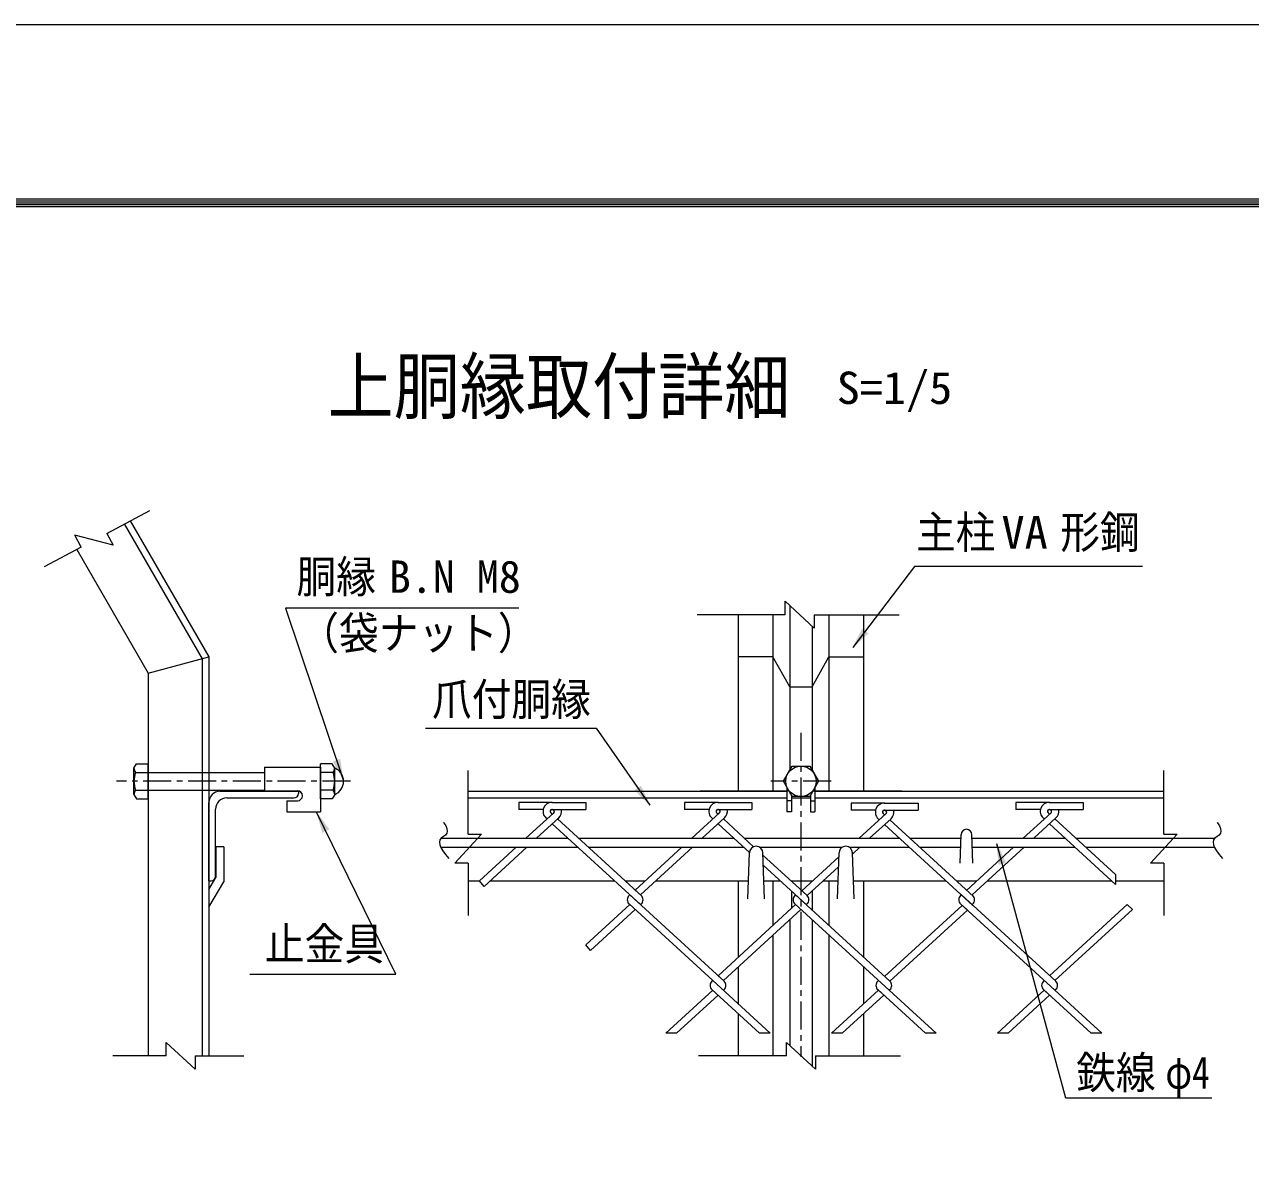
# Model space of a CAD drawing. Units: millimetres, scale not verified, with parts at other scales. Extents: x -4455 to 4455, y -3150 to 3150.
# Drawn here: x 1313 to 2956, y 1611 to 3150 of the extents above; entities that cross this region are included whole.
import ezdxf
from ezdxf.enums import TextEntityAlignment as Align

# ---------------------------------------------------------------- set-up
doc = ezdxf.new("R2010")
doc.units = ezdxf.units.MM
doc.header["$LTSCALE"] = 30
doc.linetypes.add('DASHED', pattern=[7.5, 6, -1.5])
doc.linetypes.add('USER1', pattern=[2, 1.25, -0.25, 0.25, -0.25])
doc.layers.add('0-4_7詳細', color=7, linetype='Continuous', lineweight=18)
doc.layers.add('0-E_D-TTL', color=7, linetype='Continuous', lineweight=9)
doc.styles.add('ＭＳ ゴシック', font='')
doc.styles.get('ＭＳ ゴシック').set_extended_font_data('MS Gothic')

msp = doc.modelspace()

# ---------------------------------------------------------------- linework, layer by layer
at = {"layer": '0-4_7詳細', "color": 4}
for p, q in [((1423.6, 2468.61), (1481.14, 2499.42)), ((1389.42, 2450.31), (1380.93, 2466.17)), ((1432.1, 2452.74), (1380.93, 2466.17)), ((1423.6, 2468.61), (1432.1, 2452.74)), ((1389.42, 2450.31), (1339.55, 2423.61)), ((2370.94, 2341.57), (2332.17, 2377.57)), ((2332.17, 2359.57), (2332.17, 2377.57)), ((2332.17, 2359.57), (2214.36, 2359.57)), ((2370.94, 2359.57), (2484.88, 2359.57)), ((2370.94, 2359.57), (2370.94, 2341.57)), ((1907.71, 2065.56), (1907.71, 2151.14)), ((2839.51, 2065.56), (2839.51, 2151.14)), ((1925.71, 2065.56), (1889.71, 2026.78)), ((1907.71, 2065.56), (1925.71, 2065.56)), ((2857.51, 2065.56), (2821.51, 2026.78)), ((2839.51, 2065.56), (2857.51, 2065.56)), ((1907.71, 2026.78), (1889.71, 2026.78)), ((1907.71, 2026.78), (1907.71, 1956.59)), ((2839.51, 2026.78), (2821.51, 2026.78)), ((2839.51, 2026.78), (2839.51, 1956.59)), ((1541.98, 1750.69), (1503.2, 1786.69)), ((1503.2, 1768.69), (1503.2, 1786.69)), ((2372.81, 1750.69), (2334.03, 1786.69)), ((2334.03, 1768.69), (2334.03, 1786.69)), ((1503.2, 1768.69), (1431.64, 1768.69)), ((1541.98, 1768.69), (1607.25, 1768.69)), ((1541.98, 1768.69), (1541.98, 1750.69)), ((2334.03, 1768.69), (2216.23, 1768.69)), ((2372.81, 1768.69), (2486.75, 1768.69)), ((2372.81, 1768.69), (2372.81, 1750.69))]:
    msp.add_line(p, q, dxfattribs=at)
at = {"layer": '0-4_7詳細', "lineweight": 9}
for p, q in [((1447.03, 2481.15), (1551.21, 2300.71)), ((1454.97, 2485.4), (1560.21, 2303.12)), ((1383.53, 2447.15), (1479.21, 2281.42)), ((2338.42, 2371.77), (2338.42, 2151.23)), ((2269.42, 2359.57), (2269.42, 2123.12)), ((2315.92, 2359.57), (2315.92, 2123.12)), ((2390.92, 2359.57), (2390.92, 2123.12)), ((2437.42, 2359.57), (2437.42, 2123.12)), ((2368.42, 2343.91), (2368.42, 2151.23)), ((1479.21, 2281.42), (1560.21, 2303.12)), ((1551.21, 2300.71), (1551.21, 1768.69)), ((1560.21, 2303.12), (1560.21, 1768.69)), ((2368.42, 2263.16), (2390.92, 2303.12)), ((2390.92, 2303.12), (2437.42, 2303.12)), ((1479.21, 2281.42), (1479.21, 1768.69)), ((2338.42, 2263.16), (2368.42, 2263.16)), ((1460.01, 2154.23), (1463.34, 2159.99)), ((1460.01, 2118.71), (1460.01, 2154.23)), ((1463.34, 2159.99), (1479.21, 2159.99)), ((1479.21, 2112.95), (1479.21, 2159.99)), ((1634.64, 2155.43), (1709.64, 2155.43)), ((1634.64, 2155.43), (1634.64, 2123.93)), ((1709.64, 2112.95), (1709.64, 2159.99)), ((1709.64, 2155.43), (1709.64, 2095.43)), ((1728.84, 2118.71), (1728.84, 2154.23)), ((1462.07, 2148.47), (1479.21, 2148.47)), ((1560.21, 2148.47), (1634.64, 2148.47)), ((1726.78, 2148.47), (1709.64, 2148.47)), ((1460.01, 2118.71), (1463.34, 2112.95)), ((1462.07, 2124.47), (1479.21, 2124.47)), ((1560.21, 2124.47), (1634.64, 2124.47)), ((1575.21, 2123.12), (1680.21, 2123.12)), ((1634.64, 2123.93), (1678.89, 2123.93)), ((1680.21, 2123.12), (1680.21, 2120.12)), ((1726.78, 2124.47), (1709.64, 2124.47)), ((1728.84, 2118.71), (1725.52, 2112.95)), ((1907.71, 2123.12), (2334.67, 2123.12)), ((2334.67, 2123.12), (2218.42, 2123.12)), ((2334.67, 2123.12), (2243.92, 2123.12)), ((2334.67, 2128.21), (2334.67, 2095.43)), ((2337.14, 2123.93), (2334.67, 2123.93)), ((2369.7, 2123.93), (2372.17, 2123.93)), ((2372.17, 2128.21), (2372.17, 2095.43)), ((2372.17, 2123.12), (2839.51, 2123.12)), ((2462.92, 2123.12), (2372.17, 2123.12)), ((2488.42, 2123.12), (2372.17, 2123.12)), ((1463.34, 2112.95), (1479.21, 2112.95)), ((1560.21, 2003.12), (1560.21, 2108.12)), ((1584.21, 2114.12), (1674.21, 2114.12)), ((1664.64, 2110.43), (1678.89, 2110.43)), ((1664.64, 2110.43), (1664.64, 2095.43)), ((1725.52, 2112.95), (1709.64, 2112.95)), ((1907.71, 2114.12), (2334.67, 2114.12)), ((2340.67, 2110.43), (2334.67, 2110.43)), ((2340.67, 2114.12), (2366.17, 2114.12)), ((2366.17, 2117.82), (2366.17, 2095.43)), ((2366.17, 2110.43), (2372.17, 2110.43)), ((2372.17, 2114.12), (2839.51, 2114.12)), ((1569.21, 2009.12), (1569.21, 2099.12)), ((1664.64, 2095.43), (1709.64, 2095.43)), ((2366.17, 2095.43), (2372.17, 2095.43)), ((1871.36, 2060.12), (2041.52, 2060.12)), ((2055.73, 2060.12), (2263.55, 2060.12)), ((2277.76, 2060.12), (2485.57, 2060.12)), ((2499.78, 2060.12), (2567.77, 2060.12)), ((2566.55, 2026.82), (2567.95, 2065.01)), ((2583.75, 2026.82), (2582.35, 2065.01)), ((2582.53, 2060.12), (2707.6, 2060.12)), ((2721.81, 2060.12), (2907.71, 2060.12)), ((1580.29, 2048.78), (1580.29, 2001.96)), ((1870.82, 2048.12), (2054.61, 2048.12)), ((2068.82, 2048.12), (2276.64, 2048.12)), ((2282.17, 1978.97), (2284.42, 2040.47)), ((2298.16, 2048.12), (2408.68, 2048.12)), ((2304.67, 1978.97), (2302.42, 2040.47)), ((2402.17, 1978.97), (2404.42, 2040.47)), ((2418.16, 2048.12), (2498.67, 2048.12)), ((2424.67, 1978.97), (2422.42, 2040.47)), ((2512.88, 2048.12), (2567.33, 2048.12)), ((2582.97, 2048.12), (2720.7, 2048.12)), ((2734.91, 2048.12), (2907.17, 2048.12)), ((1560.21, 1991.55), (1569.79, 2007.78)), ((1560.21, 2003.12), (1563.21, 2003.12)), ((1560.21, 1967.94), (1580.29, 2001.96)), ((1907.71, 2003.12), (1922.82, 2003.12)), ((1937.03, 2003.12), (2103.72, 2003.12)), ((2117.93, 2003.12), (2144.85, 2003.12)), ((2159.06, 2003.12), (2283.05, 2003.12)), ((2269.42, 2003.12), (2269.42, 1900.79)), ((2303.79, 2003.12), (2325.75, 2003.12)), ((2315.92, 2003.12), (2315.92, 1943.4)), ((2339.96, 2003.12), (2369.02, 2003.12)), ((2340.56, 1989.55), (2340.56, 1965.98)), ((2368.42, 1989.55), (2368.42, 1964.02)), ((2383.23, 2003.12), (2403.05, 2003.12)), ((2390.92, 2003.12), (2390.92, 1943.4)), ((2423.79, 2003.12), (2547.78, 2003.12)), ((2437.42, 2003.12), (2437.42, 1900.79)), ((2561.99, 2003.12), (2588.91, 2003.12)), ((2603.12, 2003.12), (2769.81, 2003.12)), ((2774.91, 2003.12), (2839.51, 2003.12)), ((2338.42, 1951), (2338.42, 1782.62)), ((2368.42, 1951), (2368.42, 1754.76)), ((2315.92, 1930.38), (2315.92, 1768.69)), ((2390.92, 1930.38), (2390.92, 1768.69)), ((2269.42, 1887.77), (2269.42, 1838.27)), ((2437.42, 1887.77), (2437.42, 1838.27)), ((2269.42, 1825.25), (2269.42, 1768.69)), ((2437.42, 1825.25), (2437.42, 1768.69))]:
    msp.add_line(p, q, dxfattribs=at)
at = {"layer": '0-4_7詳細', "color": 1, "linetype": 'USER1'}
for p, q in [((2353.42, 2201.48), (2353.42, 1767.55)), ((1749.9, 2136.47), (1436.61, 2136.47)), ((2393.72, 2136.47), (2313.07, 2136.47))]:
    msp.add_line(p, q, dxfattribs=at)
at = {"layer": '0-4_7詳細', "color": 3, "linetype": 'DASHED'}
for p, q in [((1479.21, 2148.47), (1560.21, 2148.47)), ((1479.21, 2124.47), (1560.21, 2124.47))]:
    msp.add_line(p, q, dxfattribs=at)
at = {"layer": '0-4_7詳細', "color": 3}
for p, q in [((2020.81, 2108.17), (1975.38, 2108.17)), ((1975.38, 2108.17), (1975.38, 2098.57)), ((2019.94, 2108.17), (2065.38, 2108.17)), ((2065.38, 2108.17), (2065.38, 2098.57)), ((2242.84, 2108.17), (2197.41, 2108.17)), ((2197.41, 2108.17), (2197.41, 2098.57)), ((2241.97, 2108.17), (2287.41, 2108.17)), ((2287.41, 2108.17), (2287.41, 2098.57)), ((2465.94, 2107.19), (2420.5, 2107.19)), ((2420.5, 2107.19), (2420.5, 2097.59)), ((2465.07, 2107.19), (2510.5, 2107.19)), ((2510.5, 2107.19), (2510.5, 2097.59)), ((2641.46, 2108.17), (2641.46, 2098.57)), ((2686.9, 2108.17), (2641.46, 2108.17)), ((2686.03, 2108.17), (2731.46, 2108.17)), ((2731.46, 2108.17), (2731.46, 2098.57)), ((2008.18, 2098.57), (1975.38, 2098.57)), ((2022.44, 2094.4), (1985.03, 2060.12)), ((2028.92, 2087.32), (1999.24, 2060.12)), ((2013.27, 2086), (2011.84, 2087.32)), ((2020.38, 2092.51), (2018.32, 2094.4)), ((2019.94, 2098.57), (2065.38, 2098.57)), ((2020.81, 2098.57), (2019.94, 2098.57)), ((2020.38, 2092.51), (2022.43, 2094.4)), ((2230.21, 2098.57), (2197.41, 2098.57)), ((2244.46, 2094.4), (2207.06, 2060.12)), ((2250.95, 2087.32), (2221.26, 2060.12)), ((2235.3, 2086), (2233.86, 2087.32)), ((2242.41, 2092.51), (2240.35, 2094.4)), ((2242.84, 2098.57), (2241.97, 2098.57)), ((2241.97, 2098.57), (2287.41, 2098.57)), ((2290.08, 2048.83), (2249.51, 2086)), ((2453.31, 2097.59), (2420.5, 2097.59)), ((2467.56, 2093.42), (2431.22, 2060.12)), ((2474.05, 2086.34), (2445.43, 2060.12)), ((2458.4, 2085.02), (2456.96, 2086.34)), ((2465.5, 2091.53), (2463.45, 2093.42)), ((2465.07, 2097.59), (2510.5, 2097.59)), ((2465.94, 2097.59), (2465.07, 2097.59)), ((2674.27, 2098.57), (2641.46, 2098.57)), ((2688.52, 2094.4), (2651.11, 2060.12)), ((2695, 2087.32), (2665.32, 2060.12)), ((2679.36, 2086), (2677.92, 2087.32)), ((2686.46, 2092.51), (2684.4, 2094.4)), ((2686.03, 2098.57), (2731.46, 2098.57)), ((2686.9, 2098.57), (2686.03, 2098.57)), ((2774.91, 2011.46), (2693.57, 2086)), ((2284.43, 2040.98), (2242.41, 2079.49)), ((2583.62, 1970.27), (2465.5, 2078.51)), ((2584.69, 1982.31), (2472.61, 2085.02)), ((2774.91, 1998.44), (2686.46, 2079.49)), ((1971.93, 2048.12), (1922.82, 2003.12)), ((1986.14, 2048.12), (1928.93, 1995.69)), ((2193.96, 2048.12), (2131.39, 1990.79)), ((2208.17, 2048.12), (2138.5, 1984.28)), ((2361.6, 1983.3), (2302.53, 2037.42)), ((2432.34, 2048.12), (2422.47, 2039.08)), ((2638.02, 2048.12), (2575.45, 1990.79)), ((2652.23, 2048.12), (2582.55, 1984.28)), ((2404.23, 2035.39), (2354.49, 1989.81)), ((2403.74, 2021.91), (2361.6, 1983.3)), ((2774.91, 2011.46), (2774.91, 1998.44)), ((1928.93, 1995.69), (1922.82, 2003.12)), ((2139.57, 1983.3), (2131.39, 1990.79)), ((2124.29, 1971.26), (2065.34, 1917.24)), ((2124.29, 1984.28), (2123.22, 1983.3)), ((2124.29, 1984.28), (2123.22, 1983.3)), ((2235.3, 1869.53), (2123.22, 1972.24)), ((2250.58, 1868.55), (2124.29, 1984.28)), ((2346.32, 1971.26), (2242.41, 1876.04)), ((2346.32, 1984.28), (2345.24, 1983.3)), ((2346.32, 1984.28), (2345.24, 1983.3)), ((2471.54, 1856.51), (2345.24, 1972.24)), ((2472.61, 1868.55), (2346.32, 1984.28)), ((2568.34, 1984.28), (2567.27, 1983.3)), ((2568.34, 1984.28), (2567.27, 1983.3)), ((2693.57, 1856.51), (2567.27, 1972.24)), ((2575.45, 1964.75), (2567.27, 1972.24)), ((2694.64, 1868.55), (2568.34, 1984.28)), ((2583.62, 1972.24), (2582.55, 1971.26)), ((2583.62, 1972.24), (2582.55, 1971.26)), ((2790.37, 1971.26), (2686.46, 1876.04)), ((2790.37, 1971.26), (2797.48, 1964.75)), ((2131.39, 1964.75), (2071.45, 1909.82)), ((2353.42, 1964.75), (2249.51, 1869.53)), ((2569.41, 1970.27), (2465.5, 1875.06)), ((2576.52, 1963.76), (2472.61, 1868.55)), ((2797.48, 1964.75), (2693.57, 1869.53)), ((2071.45, 1909.82), (2065.34, 1917.24)), ((2250.58, 1868.55), (2242.41, 1876.04)), ((2235.3, 1856.51), (2172.5, 1798.97)), ((2235.3, 1869.53), (2234.23, 1868.55)), ((2235.3, 1869.53), (2234.23, 1868.55)), ((2298.1, 1798.97), (2234.23, 1857.49)), ((2312.31, 1798.97), (2235.3, 1869.53)), ((2250.58, 1857.49), (2249.51, 1856.51)), ((2457.33, 1856.51), (2394.53, 1798.97)), ((2457.33, 1869.53), (2456.26, 1868.55)), ((2457.33, 1869.53), (2456.26, 1868.55)), ((2520.13, 1798.97), (2456.26, 1857.49)), ((2464.43, 1850), (2456.26, 1857.49)), ((2472.61, 1857.49), (2471.54, 1856.51)), ((2472.61, 1857.49), (2471.54, 1856.51)), ((2534.34, 1798.97), (2471.54, 1856.51)), ((2679.36, 1856.51), (2616.56, 1798.97)), ((2679.36, 1869.53), (2678.29, 1868.55)), ((2679.36, 1869.53), (2678.29, 1868.55)), ((2742.16, 1798.97), (2678.29, 1857.49)), ((2686.46, 1850), (2678.29, 1857.49)), ((2694.64, 1857.49), (2693.57, 1856.51)), ((2694.64, 1857.49), (2693.57, 1856.51)), ((2756.37, 1798.97), (2693.57, 1856.51)), ((2242.41, 1850), (2186.71, 1798.97)), ((2464.43, 1850), (2408.74, 1798.97)), ((2686.46, 1850), (2630.77, 1798.97)), ((2186.71, 1798.97), (2172.5, 1798.97)), ((2312.31, 1798.97), (2298.1, 1798.97)), ((2408.74, 1798.97), (2394.53, 1798.97)), ((2534.34, 1798.97), (2520.13, 1798.97)), ((2630.77, 1798.97), (2616.56, 1798.97)), ((2756.37, 1798.97), (2742.16, 1798.97))]:
    msp.add_line(p, q, dxfattribs=at)
at = {"layer": '0-4_7詳細', "lineweight": 9}
for points in [[(2810.95, 2424.08), (2505.58, 2424.08), (2422.7, 2315.56)], [(1975.6, 2368.56), (1662.76, 2368.56), (1740.21, 2138.37)], [(2338.42, 2263.16), (2315.92, 2303.12), (2269.42, 2303.12)], [(1850.53, 2207.57), (2079.28, 2207.57), (2150.82, 2104.52)], [(1728.84, 2154.23), (1725.52, 2159.99), (1709.64, 2159.99)], [(2340.67, 2117.82), (2340.67, 2095.43), (2334.67, 2095.43)], [(1615, 1877.97), (1810.56, 1877.97), (1704.7, 2094.91)], [(2903.73, 1711.94), (2708.18, 1711.94), (2615.86, 2052.76)], [(1580.29, 2048.78), (1569.79, 2048.78), (1569.79, 2007.78)]]:
    msp.add_lwpolyline(points, dxfattribs=at)
at = {"layer": '0-4_7詳細', "color": 3}
msp.add_lwpolyline([(2329.9, 2136.47), (2341.66, 2156.84), (2365.18, 2156.84), (2376.94, 2136.47), (2365.18, 2116.1), (2341.66, 2116.1)], close=True, dxfattribs=at)
for points in [[(2139.57, 1983.3), (2027.48, 2086), (2028.92, 2087.32)], [(2139.57, 1972.24), (2138.5, 1971.26), (2020.38, 2079.49)], [(2361.6, 1972.24), (2360.52, 1971.26), (2303.02, 2023.95)]]:
    msp.add_lwpolyline(points, dxfattribs=at)
at = {"layer": '0-4_7詳細', "color": 4}
for points in [[(1874.55, 2081.39), (1874.87, 2081), (1877.53, 2076.8), (1879.09, 2073.05), (1879.56, 2069.73), (1878.94, 2066.86), (1877.22, 2064.42), (1874.4, 2062.43), (1871.57, 2060.43), (1869.82, 2057.95), (1869.14, 2054.99), (1869.53, 2051.56), (1871, 2047.65), (1873.54, 2043.27), (1877.15, 2038.41), (1881.84, 2033.08)], [(2910.9, 2081.39), (2911.22, 2081), (2913.88, 2076.8), (2915.44, 2073.05), (2915.91, 2069.73), (2915.29, 2066.86), (2913.57, 2064.42), (2910.75, 2062.43), (2907.92, 2060.43), (2906.17, 2057.95), (2905.49, 2054.99), (2905.88, 2051.56), (2907.35, 2047.65), (2909.89, 2043.27), (2913.5, 2038.41), (2918.19, 2033.08)]]:
    msp.add_lwpolyline(points, dxfattribs=at)
at = {"layer": '0-4_7詳細', "color": 3}
msp.add_circle((2353.42, 2136.47), 20.4, dxfattribs=at)
at = {"layer": '0-4_7詳細', "lineweight": 9}
for centre, radius, start, end in [((1469.1, 2154.23), 9.09, 180, 219.3382), ((1719.76, 2154.23), 9.09, 320.6618, 0), ((1721.7, 2136.47), 19.14, 291.90813, 68.09187), ((1496.01, 2136.47), 36, 160.52878, 199.47122), ((1692.84, 2136.47), 36, 340.52878, 19.47122), ((1469.1, 2118.71), 9.09, 140.6618, 180), ((1575.21, 2108.12), 15, 90, 180), ((1674.21, 2120.12), 6, 270, 0), ((1678.89, 2117.18), 6.75, 270, 90), ((1719.76, 2118.71), 9.09, 0, 39.3382), ((1584.21, 2099.12), 15, 90, 180), ((2575.15, 2065.01), 7.2, 0, 180), ((2293.42, 2040.47), 9, 0, 180), ((2413.42, 2040.47), 9, 0, 180), ((1563.21, 2009.12), 6, 270, 0)]:
    msp.add_arc(centre, radius, start, end, dxfattribs=at)
at = {"layer": '0-4_7詳細', "color": 3}
for centre, radius, start, end in [((2019.94, 2096.17), 12, 90, 227.5), ((2241.97, 2096.17), 12, 90, 227.5), ((2465.07, 2095.19), 12, 90, 227.5), ((2686.03, 2096.17), 12, 90, 227.5), ((2019.94, 2096.17), 2.4, 90, 227.5), ((2020.81, 2096.17), 2.4, 312.5, 90), ((2020.81, 2096.17), 12, 312.5, 11.53696), ((2241.97, 2096.17), 2.4, 90, 227.5), ((2242.84, 2096.17), 2.4, 312.5, 90), ((2242.84, 2096.17), 12, 312.5, 11.53696), ((2465.07, 2095.19), 2.4, 90, 227.5), ((2465.94, 2095.19), 2.4, 312.5, 90), ((2465.94, 2095.19), 12, 312.5, 11.53696), ((2686.03, 2096.17), 2.4, 90, 227.5), ((2686.9, 2096.17), 2.4, 312.5, 90), ((2686.9, 2096.17), 12, 312.5, 11.53696), ((2128.28, 1977.77), 7.5, 132.5, 227.5), ((2134.5, 1977.77), 7.5, 312.5, 47.5), ((2350.31, 1977.77), 7.5, 132.5, 227.5), ((2356.53, 1977.77), 7.5, 312.5, 47.5), ((2572.34, 1977.77), 7.5, 132.5, 227.5), ((2578.56, 1977.77), 7.5, 312.5, 47.5), ((2239.3, 1863.02), 7.5, 132.5, 227.5), ((2245.51, 1863.02), 7.5, 312.5, 47.5), ((2461.33, 1863.02), 7.5, 132.5, 227.5), ((2467.54, 1863.02), 7.5, 312.5, 47.5), ((2683.35, 1863.02), 7.5, 132.5, 227.5), ((2689.57, 1863.02), 7.5, 312.5, 47.5)]:
    msp.add_arc(centre, radius, start, end, dxfattribs=at)
at = {"layer": '0-4_7詳細'}
for points in [[(2421.49, 2313.97), (2435.56, 2340.97), (2443.84, 2334.65)], [(1740.84, 2136.47), (1726.34, 2163.24), (1736.21, 2166.57)], [(2151.96, 2102.88), (2130.57, 2124.55), (2139.13, 2130.49)], [(1703.83, 2096.71), (1721.66, 2072.03), (1712.3, 2067.46)], [(2615.34, 2054.69), (2628.21, 2027.1), (2618.15, 2024.37)]]:
    msp.add_solid(points, dxfattribs=at)
at = {"layer": '0-E_D-TTL', "color": 2, "lineweight": 18}
msp.add_lwpolyline([(-4454.85, 3150.21), (4454.85, 3150.21), (4454.85, -3150.21), (-4454.85, -3150.21)], close=True, dxfattribs=at)
at = {"layer": '0-E_D-TTL'}
for points in [[(-4168.47, 2916.87), (4168.47, 2916.87), (4168.47, -2916.87), (-4168.47, -2916.87)], [(-4165.81, 2914.21), (4165.81, 2914.21), (4165.81, -2914.21), (-4165.81, -2914.21)], [(-4163.16, 2911.56), (4163.16, 2911.56), (4163.16, -2911.56), (-4163.16, -2911.56)], [(-4160.51, 2908.91), (4160.51, 2908.91), (4160.51, -2908.91), (-4160.51, -2908.91)], [(-4157.86, 2906.26), (4157.86, 2906.26), (4157.86, -2906.26), (-4157.86, -2906.26)]]:
    msp.add_lwpolyline(points, close=True, dxfattribs=at)

# ---------------------------------------------------------------- texts
at = {"layer": '0-4_7詳細', "style": 'ＭＳ ゴシック', "width": 0.9}
msp.add_text('上胴縁取付詳細', height=72.14, dxfattribs=at).set_placement((1719.42, 2607.96), align=Align.BOTTOM_LEFT)
at = {"layer": '0-4_7詳細', "color": 3, "style": 'ＭＳ ゴシック'}
for s, width, p in [('S=1/5', 1.05, (2401.35, 2628.91)), ('主柱', 0.9, (2507.51, 2435.48)), ('形鋼', 0.9, (2700.73, 2435.48)), ('VA', 1.05, (2622.11, 2435.31)), ('胴縁', 0.9, (1677.71, 2375.96)), ('（袋ナット）', 0.9, (1681.41, 2300.4)), ('爪付胴縁', 0.9, (1859.25, 2211.72)), ('止金具', 0.9, (1635.32, 1884.05)), ('鉄線', 0.9, (2722.14, 1711.75)), ('φ4', 0.8, (2841.53, 1711.75))]:
    msp.add_text(s, height=43.33, dxfattribs=dict(at, width=width)).set_placement(p, align=Align.BOTTOM_LEFT)
msp.add_text('B.N M8', height=43.33, dxfattribs=at).set_placement((1801.33, 2375.96), align=Align.BOTTOM_LEFT)

doc.saveas('drawing.dxf')
